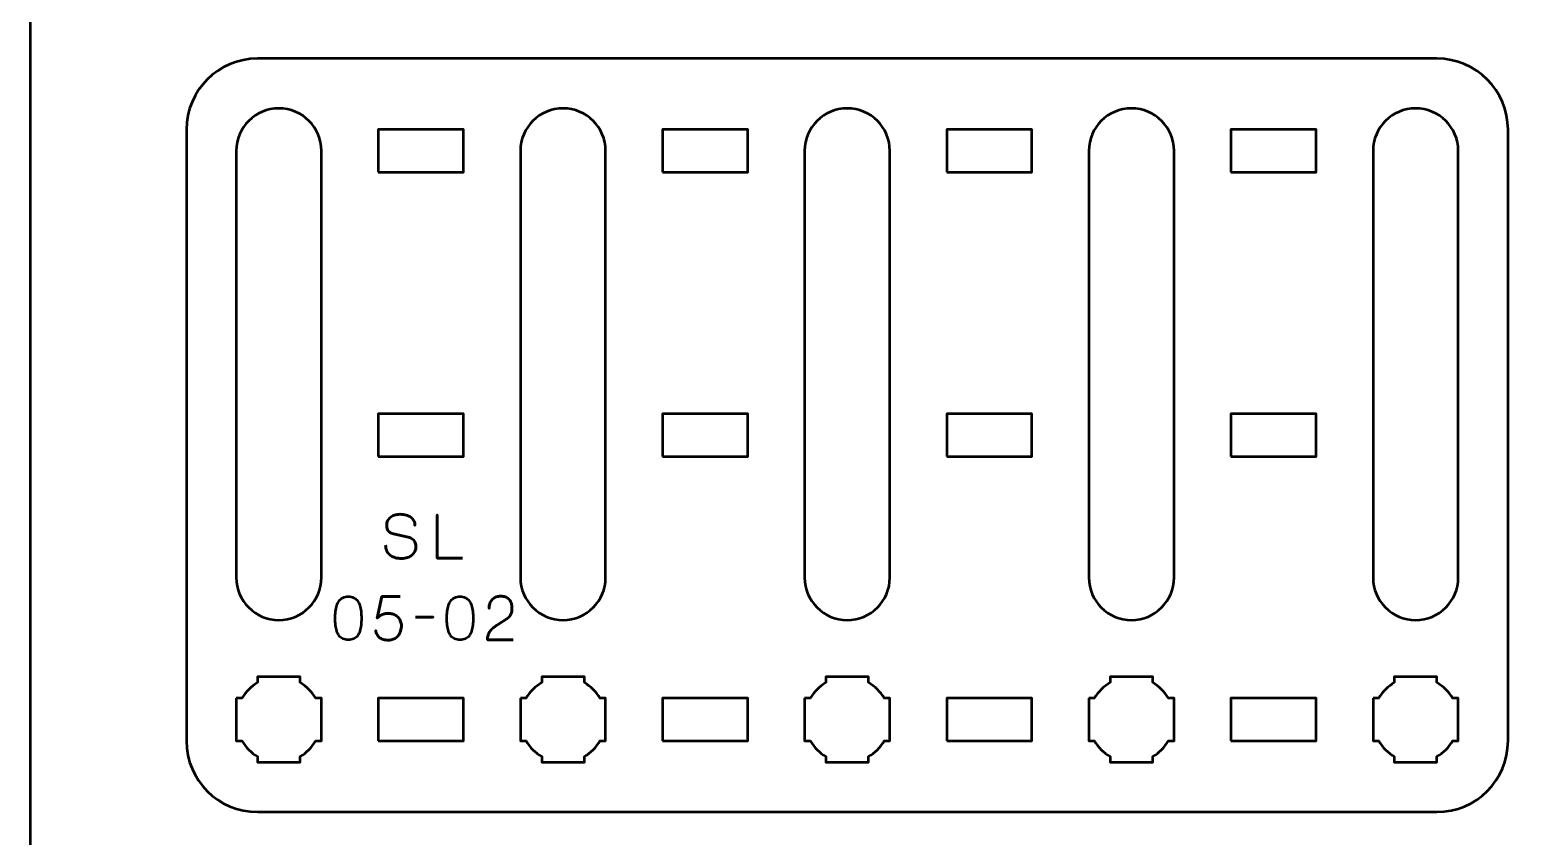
# Model space of a CAD drawing. Header units: centimetres. Extents: x -21 to 0, y -29.7 to 0.
# Drawn here: x -21 to -10.39, y -22.87 to -17.2 of the extents above; entities that cross this region are included whole.
import ezdxf

# ---------------------------------------------------------------- set-up
doc = ezdxf.new("R2010")
doc.units = ezdxf.units.CM
doc.header["$MEASUREMENT"] = 0
doc.layers.add('Layer 1', color=7, linetype='Continuous')

msp = doc.modelspace()

# ---------------------------------------------------------------- linework, layer by layer
at = {"layer": 'Layer 1', "lineweight": 53}
for points in [[(-18.55, -18.2), (-17.95, -18.2), (-17.95, -17.9), (-18.55, -17.9), (-18.55, -18.2)], [(-16.55, -18.2), (-15.95, -18.2), (-15.95, -17.9), (-16.55, -17.9), (-16.55, -18.2)], [(-14.55, -18.2), (-13.95, -18.2), (-13.95, -17.9), (-14.55, -17.9), (-14.55, -18.2)], [(-12.55, -18.2), (-11.95, -18.2), (-11.95, -17.9), (-12.55, -17.9), (-12.55, -18.2)], [(-18.55, -20.2), (-17.95, -20.2), (-17.95, -19.9), (-18.55, -19.9), (-18.55, -20.2)], [(-16.55, -20.2), (-15.95, -20.2), (-15.95, -19.9), (-16.55, -19.9), (-16.55, -20.2)], [(-14.55, -20.2), (-13.95, -20.2), (-13.95, -19.9), (-14.55, -19.9), (-14.55, -20.2)], [(-12.55, -20.2), (-11.95, -20.2), (-11.95, -19.9), (-12.55, -19.9), (-12.55, -20.2)], [(-18.55, -22.2), (-17.95, -22.2), (-17.95, -21.9), (-18.55, -21.9), (-18.55, -22.2)], [(-16.55, -22.2), (-15.95, -22.2), (-15.95, -21.9), (-16.55, -21.9), (-16.55, -22.2)], [(-14.55, -22.2), (-13.95, -22.2), (-13.95, -21.9), (-14.55, -21.9), (-14.55, -22.2)], [(-12.55, -22.2), (-11.95, -22.2), (-11.95, -21.9), (-12.55, -21.9), (-12.55, -22.2)]]:
    msp.add_lwpolyline(points, close=True, dxfattribs=at)
at = {"layer": 'Layer 1', "color": 1, "lineweight": 53}
msp.add_open_spline([(-21.00003, -29.19995), (-21.00003, -29.19995), (-21.00003, -0.49992), (-21.00003, -0.49992), (-21.00003, -0.49992), (-21.00003, -0.22295), (-20.77694, 0.00004), (-20.49994, 0.00004), (-20.49994, 0.00004), (-20.49994, 0.00004), (-0.50008, 0.00004), (-0.50008, 0.00004), (-0.50008, 0.00004), (-0.22294, 0.00004), (0.00002, -0.22295), (0.00002, -0.49992), (0.00002, -0.49992), (0.00002, -0.49992), (0.00002, -29.19995), (0.00002, -29.19995), (0.00002, -29.19995), (0.00002, -29.47695), (-0.22294, -29.70004), (-0.50008, -29.70004), (-0.50008, -29.70004), (-0.50008, -29.70004), (-20.49994, -29.70004), (-20.49994, -29.70004), (-20.49994, -29.70004), (-20.77694, -29.70004), (-21.00003, -29.47695), (-21.00003, -29.19995)], degree=3, knots=[0, 0, 0, 0, 0.125, 0.125, 0.125, 0.125, 0.25, 0.25, 0.25, 0.25, 0.375, 0.375, 0.375, 0.375, 0.5, 0.5, 0.5, 0.5, 0.625, 0.625, 0.625, 0.625, 0.75, 0.75, 0.75, 0.75, 0.875, 0.875, 0.875, 0.875, 1, 1, 1, 1], dxfattribs=at)
at = {"layer": 'Layer 1', "color": 3, "lineweight": 53}
msp.add_open_spline([(-19.9, -22.2), (-19.9, -22.2), (-19.9, -17.9), (-19.9, -17.9), (-19.9, -17.9), (-19.9, -17.62391), (-19.67609, -17.4), (-19.4, -17.4), (-19.4, -17.4), (-19.4, -17.4), (-11.1, -17.4), (-11.1, -17.4), (-11.1, -17.4), (-10.82391, -17.4), (-10.6, -17.62391), (-10.6, -17.9), (-10.6, -17.9), (-10.6, -17.9), (-10.6, -22.2), (-10.6, -22.2), (-10.6, -22.2), (-10.6, -22.47609), (-10.82391, -22.7), (-11.1, -22.7), (-11.1, -22.7), (-11.1, -22.7), (-19.4, -22.7), (-19.4, -22.7), (-19.4, -22.7), (-19.67609, -22.7), (-19.9, -22.47609), (-19.9, -22.2)], degree=3, knots=[0, 0, 0, 0, 0.125, 0.125, 0.125, 0.125, 0.25, 0.25, 0.25, 0.25, 0.375, 0.375, 0.375, 0.375, 0.5, 0.5, 0.5, 0.5, 0.625, 0.625, 0.625, 0.625, 0.75, 0.75, 0.75, 0.75, 0.875, 0.875, 0.875, 0.875, 1, 1, 1, 1], dxfattribs=at)
at = {"layer": 'Layer 1', "lineweight": 53}
for points, knots in [([(-18.95, -18.05), (-18.95, -18.05), (-18.95, -21.05), (-18.95, -21.05), (-18.95, -21.05), (-18.95, -21.21567), (-19.08433, -21.35), (-19.25, -21.35), (-19.25, -21.35), (-19.41567, -21.35), (-19.55, -21.21567), (-19.55, -21.05), (-19.55, -21.05), (-19.55, -21.05), (-19.55, -18.05), (-19.55, -18.05), (-19.55, -18.05), (-19.55, -17.88433), (-19.41567, -17.75), (-19.25, -17.75), (-19.25, -17.75), (-19.08433, -17.75), (-18.95, -17.88433), (-18.95, -18.05)], [0, 0, 0, 0, 0.16666667, 0.16666667, 0.16666667, 0.16666667, 0.33333333, 0.33333333, 0.33333333, 0.33333333, 0.5, 0.5, 0.5, 0.5, 0.66666667, 0.66666667, 0.66666667, 0.66666667, 0.83333333, 0.83333333, 0.83333333, 0.83333333, 1, 1, 1, 1]), ([(-16.95, -18.05), (-16.95, -18.05), (-16.95, -21.05), (-16.95, -21.05), (-16.95, -21.05), (-16.95, -21.21567), (-17.08433, -21.35), (-17.25, -21.35), (-17.25, -21.35), (-17.41567, -21.35), (-17.55, -21.21567), (-17.55, -21.05), (-17.55, -21.05), (-17.55, -21.05), (-17.55, -18.05), (-17.55, -18.05), (-17.55, -18.05), (-17.55, -17.88433), (-17.41567, -17.75), (-17.25, -17.75), (-17.25, -17.75), (-17.08433, -17.75), (-16.95, -17.88433), (-16.95, -18.05)], [0, 0, 0, 0, 0.16666667, 0.16666667, 0.16666667, 0.16666667, 0.33333333, 0.33333333, 0.33333333, 0.33333333, 0.5, 0.5, 0.5, 0.5, 0.66666667, 0.66666667, 0.66666667, 0.66666667, 0.83333333, 0.83333333, 0.83333333, 0.83333333, 1, 1, 1, 1]), ([(-14.95, -18.05), (-14.95, -18.05), (-14.95, -21.05), (-14.95, -21.05), (-14.95, -21.05), (-14.95, -21.21567), (-15.08433, -21.35), (-15.25, -21.35), (-15.25, -21.35), (-15.41567, -21.35), (-15.55, -21.21567), (-15.55, -21.05), (-15.55, -21.05), (-15.55, -21.05), (-15.55, -18.05), (-15.55, -18.05), (-15.55, -18.05), (-15.55, -17.88433), (-15.41567, -17.75), (-15.25, -17.75), (-15.25, -17.75), (-15.08433, -17.75), (-14.95, -17.88433), (-14.95, -18.05)], [0, 0, 0, 0, 0.16666667, 0.16666667, 0.16666667, 0.16666667, 0.33333333, 0.33333333, 0.33333333, 0.33333333, 0.5, 0.5, 0.5, 0.5, 0.66666667, 0.66666667, 0.66666667, 0.66666667, 0.83333333, 0.83333333, 0.83333333, 0.83333333, 1, 1, 1, 1]), ([(-12.95, -18.05), (-12.95, -18.05), (-12.95, -21.05), (-12.95, -21.05), (-12.95, -21.05), (-12.95, -21.21567), (-13.08433, -21.35), (-13.25, -21.35), (-13.25, -21.35), (-13.41567, -21.35), (-13.55, -21.21567), (-13.55, -21.05), (-13.55, -21.05), (-13.55, -21.05), (-13.55, -18.05), (-13.55, -18.05), (-13.55, -18.05), (-13.55, -17.88433), (-13.41567, -17.75), (-13.25, -17.75), (-13.25, -17.75), (-13.08433, -17.75), (-12.95, -17.88433), (-12.95, -18.05)], [0, 0, 0, 0, 0.16666667, 0.16666667, 0.16666667, 0.16666667, 0.33333333, 0.33333333, 0.33333333, 0.33333333, 0.5, 0.5, 0.5, 0.5, 0.66666667, 0.66666667, 0.66666667, 0.66666667, 0.83333333, 0.83333333, 0.83333333, 0.83333333, 1, 1, 1, 1]), ([(-10.95, -18.05), (-10.95, -18.05), (-10.95, -21.05), (-10.95, -21.05), (-10.95, -21.05), (-10.95, -21.21567), (-11.08433, -21.35), (-11.25, -21.35), (-11.25, -21.35), (-11.41567, -21.35), (-11.55, -21.21567), (-11.55, -21.05), (-11.55, -21.05), (-11.55, -21.05), (-11.55, -18.05), (-11.55, -18.05), (-11.55, -18.05), (-11.55, -17.88433), (-11.41567, -17.75), (-11.25, -17.75), (-11.25, -17.75), (-11.08433, -17.75), (-10.95, -17.88433), (-10.95, -18.05)], [0, 0, 0, 0, 0.16666667, 0.16666667, 0.16666667, 0.16666667, 0.33333333, 0.33333333, 0.33333333, 0.33333333, 0.5, 0.5, 0.5, 0.5, 0.66666667, 0.66666667, 0.66666667, 0.66666667, 0.83333333, 0.83333333, 0.83333333, 0.83333333, 1, 1, 1, 1]), ([(-19.55, -21.9), (-19.55, -21.9), (-19.50985, -21.9), (-19.50985, -21.9), (-19.50985, -21.9), (-19.4835, -21.85447), (-19.44553, -21.8165), (-19.4, -21.79015), (-19.4, -21.79015), (-19.4, -21.79015), (-19.4, -21.75), (-19.4, -21.75), (-19.4, -21.75), (-19.4, -21.75), (-19.25, -21.75), (-19.25, -21.75), (-19.25, -21.75), (-19.25, -21.75), (-19.1, -21.75), (-19.1, -21.75), (-19.1, -21.75), (-19.1, -21.75), (-19.1, -21.79015), (-19.1, -21.79015), (-19.1, -21.79015), (-19.05447, -21.8165), (-19.0165, -21.85447), (-18.99015, -21.9), (-18.99015, -21.9), (-18.99015, -21.9), (-18.95, -21.9), (-18.95, -21.9), (-18.95, -21.9), (-18.95, -21.9), (-18.95, -22.05), (-18.95, -22.05), (-18.95, -22.05), (-18.95, -22.05), (-18.95, -22.2), (-18.95, -22.2), (-18.95, -22.2), (-18.95, -22.2), (-18.99015, -22.2), (-18.99015, -22.2), (-18.99015, -22.2), (-19.0165, -22.24553), (-19.05447, -22.2835), (-19.1, -22.30985), (-19.1, -22.30985), (-19.1, -22.30985), (-19.1, -22.35), (-19.1, -22.35), (-19.1, -22.35), (-19.1, -22.35), (-19.25, -22.35), (-19.25, -22.35), (-19.25, -22.35), (-19.25, -22.35), (-19.4, -22.35), (-19.4, -22.35), (-19.4, -22.35), (-19.4, -22.35), (-19.4, -22.30985), (-19.4, -22.30985), (-19.4, -22.30985), (-19.44553, -22.2835), (-19.4835, -22.24553), (-19.50985, -22.2), (-19.50985, -22.2), (-19.50985, -22.2), (-19.55, -22.2), (-19.55, -22.2), (-19.55, -22.2), (-19.55, -22.2), (-19.55, -22.05), (-19.55, -22.05), (-19.55, -22.05), (-19.55, -22.05), (-19.55, -21.9), (-19.55, -21.9)], [0, 0, 0, 0, 0.05, 0.05, 0.05, 0.05, 0.1, 0.1, 0.1, 0.1, 0.15, 0.15, 0.15, 0.15, 0.2, 0.2, 0.2, 0.2, 0.25, 0.25, 0.25, 0.25, 0.3, 0.3, 0.3, 0.3, 0.35, 0.35, 0.35, 0.35, 0.4, 0.4, 0.4, 0.4, 0.45, 0.45, 0.45, 0.45, 0.5, 0.5, 0.5, 0.5, 0.55, 0.55, 0.55, 0.55, 0.6, 0.6, 0.6, 0.6, 0.65, 0.65, 0.65, 0.65, 0.7, 0.7, 0.7, 0.7, 0.75, 0.75, 0.75, 0.75, 0.8, 0.8, 0.8, 0.8, 0.85, 0.85, 0.85, 0.85, 0.9, 0.9, 0.9, 0.9, 0.95, 0.95, 0.95, 0.95, 1, 1, 1, 1]), ([(-17.55, -21.9), (-17.55, -21.9), (-17.50985, -21.9), (-17.50985, -21.9), (-17.50985, -21.9), (-17.4835, -21.85447), (-17.44553, -21.8165), (-17.4, -21.79015), (-17.4, -21.79015), (-17.4, -21.79015), (-17.4, -21.75), (-17.4, -21.75), (-17.4, -21.75), (-17.4, -21.75), (-17.25, -21.75), (-17.25, -21.75), (-17.25, -21.75), (-17.25, -21.75), (-17.1, -21.75), (-17.1, -21.75), (-17.1, -21.75), (-17.1, -21.75), (-17.1, -21.79015), (-17.1, -21.79015), (-17.1, -21.79015), (-17.05447, -21.8165), (-17.0165, -21.85447), (-16.99015, -21.9), (-16.99015, -21.9), (-16.99015, -21.9), (-16.95, -21.9), (-16.95, -21.9), (-16.95, -21.9), (-16.95, -21.9), (-16.95, -22.05), (-16.95, -22.05), (-16.95, -22.05), (-16.95, -22.05), (-16.95, -22.2), (-16.95, -22.2), (-16.95, -22.2), (-16.95, -22.2), (-16.99015, -22.2), (-16.99015, -22.2), (-16.99015, -22.2), (-17.0165, -22.24553), (-17.05447, -22.2835), (-17.1, -22.30985), (-17.1, -22.30985), (-17.1, -22.30985), (-17.1, -22.35), (-17.1, -22.35), (-17.1, -22.35), (-17.1, -22.35), (-17.25, -22.35), (-17.25, -22.35), (-17.25, -22.35), (-17.25, -22.35), (-17.4, -22.35), (-17.4, -22.35), (-17.4, -22.35), (-17.4, -22.35), (-17.4, -22.30985), (-17.4, -22.30985), (-17.4, -22.30985), (-17.44553, -22.2835), (-17.4835, -22.24553), (-17.50985, -22.2), (-17.50985, -22.2), (-17.50985, -22.2), (-17.55, -22.2), (-17.55, -22.2), (-17.55, -22.2), (-17.55, -22.2), (-17.55, -22.05), (-17.55, -22.05), (-17.55, -22.05), (-17.55, -22.05), (-17.55, -21.9), (-17.55, -21.9)], [0, 0, 0, 0, 0.05, 0.05, 0.05, 0.05, 0.1, 0.1, 0.1, 0.1, 0.15, 0.15, 0.15, 0.15, 0.2, 0.2, 0.2, 0.2, 0.25, 0.25, 0.25, 0.25, 0.3, 0.3, 0.3, 0.3, 0.35, 0.35, 0.35, 0.35, 0.4, 0.4, 0.4, 0.4, 0.45, 0.45, 0.45, 0.45, 0.5, 0.5, 0.5, 0.5, 0.55, 0.55, 0.55, 0.55, 0.6, 0.6, 0.6, 0.6, 0.65, 0.65, 0.65, 0.65, 0.7, 0.7, 0.7, 0.7, 0.75, 0.75, 0.75, 0.75, 0.8, 0.8, 0.8, 0.8, 0.85, 0.85, 0.85, 0.85, 0.9, 0.9, 0.9, 0.9, 0.95, 0.95, 0.95, 0.95, 1, 1, 1, 1]), ([(-15.55, -21.9), (-15.55, -21.9), (-15.50985, -21.9), (-15.50985, -21.9), (-15.50985, -21.9), (-15.4835, -21.85447), (-15.44553, -21.8165), (-15.4, -21.79015), (-15.4, -21.79015), (-15.4, -21.79015), (-15.4, -21.75), (-15.4, -21.75), (-15.4, -21.75), (-15.4, -21.75), (-15.25, -21.75), (-15.25, -21.75), (-15.25, -21.75), (-15.25, -21.75), (-15.1, -21.75), (-15.1, -21.75), (-15.1, -21.75), (-15.1, -21.75), (-15.1, -21.79015), (-15.1, -21.79015), (-15.1, -21.79015), (-15.05447, -21.8165), (-15.0165, -21.85447), (-14.99015, -21.9), (-14.99015, -21.9), (-14.99015, -21.9), (-14.95, -21.9), (-14.95, -21.9), (-14.95, -21.9), (-14.95, -21.9), (-14.95, -22.05), (-14.95, -22.05), (-14.95, -22.05), (-14.95, -22.05), (-14.95, -22.2), (-14.95, -22.2), (-14.95, -22.2), (-14.95, -22.2), (-14.99015, -22.2), (-14.99015, -22.2), (-14.99015, -22.2), (-15.0165, -22.24553), (-15.05447, -22.2835), (-15.1, -22.30985), (-15.1, -22.30985), (-15.1, -22.30985), (-15.1, -22.35), (-15.1, -22.35), (-15.1, -22.35), (-15.1, -22.35), (-15.25, -22.35), (-15.25, -22.35), (-15.25, -22.35), (-15.25, -22.35), (-15.4, -22.35), (-15.4, -22.35), (-15.4, -22.35), (-15.4, -22.35), (-15.4, -22.30985), (-15.4, -22.30985), (-15.4, -22.30985), (-15.44553, -22.2835), (-15.4835, -22.24553), (-15.50985, -22.2), (-15.50985, -22.2), (-15.50985, -22.2), (-15.55, -22.2), (-15.55, -22.2), (-15.55, -22.2), (-15.55, -22.2), (-15.55, -22.05), (-15.55, -22.05), (-15.55, -22.05), (-15.55, -22.05), (-15.55, -21.9), (-15.55, -21.9)], [0, 0, 0, 0, 0.05, 0.05, 0.05, 0.05, 0.1, 0.1, 0.1, 0.1, 0.15, 0.15, 0.15, 0.15, 0.2, 0.2, 0.2, 0.2, 0.25, 0.25, 0.25, 0.25, 0.3, 0.3, 0.3, 0.3, 0.35, 0.35, 0.35, 0.35, 0.4, 0.4, 0.4, 0.4, 0.45, 0.45, 0.45, 0.45, 0.5, 0.5, 0.5, 0.5, 0.55, 0.55, 0.55, 0.55, 0.6, 0.6, 0.6, 0.6, 0.65, 0.65, 0.65, 0.65, 0.7, 0.7, 0.7, 0.7, 0.75, 0.75, 0.75, 0.75, 0.8, 0.8, 0.8, 0.8, 0.85, 0.85, 0.85, 0.85, 0.9, 0.9, 0.9, 0.9, 0.95, 0.95, 0.95, 0.95, 1, 1, 1, 1]), ([(-13.55, -21.9), (-13.55, -21.9), (-13.50985, -21.9), (-13.50985, -21.9), (-13.50985, -21.9), (-13.4835, -21.85447), (-13.44553, -21.8165), (-13.4, -21.79015), (-13.4, -21.79015), (-13.4, -21.79015), (-13.4, -21.75), (-13.4, -21.75), (-13.4, -21.75), (-13.4, -21.75), (-13.25, -21.75), (-13.25, -21.75), (-13.25, -21.75), (-13.25, -21.75), (-13.1, -21.75), (-13.1, -21.75), (-13.1, -21.75), (-13.1, -21.75), (-13.1, -21.79015), (-13.1, -21.79015), (-13.1, -21.79015), (-13.05447, -21.8165), (-13.0165, -21.85447), (-12.99015, -21.9), (-12.99015, -21.9), (-12.99015, -21.9), (-12.95, -21.9), (-12.95, -21.9), (-12.95, -21.9), (-12.95, -21.9), (-12.95, -22.05), (-12.95, -22.05), (-12.95, -22.05), (-12.95, -22.05), (-12.95, -22.2), (-12.95, -22.2), (-12.95, -22.2), (-12.95, -22.2), (-12.99015, -22.2), (-12.99015, -22.2), (-12.99015, -22.2), (-13.0165, -22.24553), (-13.05447, -22.2835), (-13.1, -22.30985), (-13.1, -22.30985), (-13.1, -22.30985), (-13.1, -22.35), (-13.1, -22.35), (-13.1, -22.35), (-13.1, -22.35), (-13.25, -22.35), (-13.25, -22.35), (-13.25, -22.35), (-13.25, -22.35), (-13.4, -22.35), (-13.4, -22.35), (-13.4, -22.35), (-13.4, -22.35), (-13.4, -22.30985), (-13.4, -22.30985), (-13.4, -22.30985), (-13.44553, -22.2835), (-13.4835, -22.24553), (-13.50985, -22.2), (-13.50985, -22.2), (-13.50985, -22.2), (-13.55, -22.2), (-13.55, -22.2), (-13.55, -22.2), (-13.55, -22.2), (-13.55, -22.05), (-13.55, -22.05), (-13.55, -22.05), (-13.55, -22.05), (-13.55, -21.9), (-13.55, -21.9)], [0, 0, 0, 0, 0.05, 0.05, 0.05, 0.05, 0.1, 0.1, 0.1, 0.1, 0.15, 0.15, 0.15, 0.15, 0.2, 0.2, 0.2, 0.2, 0.25, 0.25, 0.25, 0.25, 0.3, 0.3, 0.3, 0.3, 0.35, 0.35, 0.35, 0.35, 0.4, 0.4, 0.4, 0.4, 0.45, 0.45, 0.45, 0.45, 0.5, 0.5, 0.5, 0.5, 0.55, 0.55, 0.55, 0.55, 0.6, 0.6, 0.6, 0.6, 0.65, 0.65, 0.65, 0.65, 0.7, 0.7, 0.7, 0.7, 0.75, 0.75, 0.75, 0.75, 0.8, 0.8, 0.8, 0.8, 0.85, 0.85, 0.85, 0.85, 0.9, 0.9, 0.9, 0.9, 0.95, 0.95, 0.95, 0.95, 1, 1, 1, 1]), ([(-11.55, -21.9), (-11.55, -21.9), (-11.50985, -21.9), (-11.50985, -21.9), (-11.50985, -21.9), (-11.4835, -21.85447), (-11.44553, -21.8165), (-11.4, -21.79015), (-11.4, -21.79015), (-11.4, -21.79015), (-11.4, -21.75), (-11.4, -21.75), (-11.4, -21.75), (-11.4, -21.75), (-11.25, -21.75), (-11.25, -21.75), (-11.25, -21.75), (-11.25, -21.75), (-11.1, -21.75), (-11.1, -21.75), (-11.1, -21.75), (-11.1, -21.75), (-11.1, -21.79015), (-11.1, -21.79015), (-11.1, -21.79015), (-11.05447, -21.8165), (-11.0165, -21.85447), (-10.99015, -21.9), (-10.99015, -21.9), (-10.99015, -21.9), (-10.95, -21.9), (-10.95, -21.9), (-10.95, -21.9), (-10.95, -21.9), (-10.95, -22.05), (-10.95, -22.05), (-10.95, -22.05), (-10.95, -22.05), (-10.95, -22.2), (-10.95, -22.2), (-10.95, -22.2), (-10.95, -22.2), (-10.99015, -22.2), (-10.99015, -22.2), (-10.99015, -22.2), (-11.0165, -22.24553), (-11.05447, -22.2835), (-11.1, -22.30985), (-11.1, -22.30985), (-11.1, -22.30985), (-11.1, -22.35), (-11.1, -22.35), (-11.1, -22.35), (-11.1, -22.35), (-11.25, -22.35), (-11.25, -22.35), (-11.25, -22.35), (-11.25, -22.35), (-11.4, -22.35), (-11.4, -22.35), (-11.4, -22.35), (-11.4, -22.35), (-11.4, -22.30985), (-11.4, -22.30985), (-11.4, -22.30985), (-11.44553, -22.2835), (-11.4835, -22.24553), (-11.50985, -22.2), (-11.50985, -22.2), (-11.50985, -22.2), (-11.55, -22.2), (-11.55, -22.2), (-11.55, -22.2), (-11.55, -22.2), (-11.55, -22.05), (-11.55, -22.05), (-11.55, -22.05), (-11.55, -22.05), (-11.55, -21.9), (-11.55, -21.9)], [0, 0, 0, 0, 0.05, 0.05, 0.05, 0.05, 0.1, 0.1, 0.1, 0.1, 0.15, 0.15, 0.15, 0.15, 0.2, 0.2, 0.2, 0.2, 0.25, 0.25, 0.25, 0.25, 0.3, 0.3, 0.3, 0.3, 0.35, 0.35, 0.35, 0.35, 0.4, 0.4, 0.4, 0.4, 0.45, 0.45, 0.45, 0.45, 0.5, 0.5, 0.5, 0.5, 0.55, 0.55, 0.55, 0.55, 0.6, 0.6, 0.6, 0.6, 0.65, 0.65, 0.65, 0.65, 0.7, 0.7, 0.7, 0.7, 0.75, 0.75, 0.75, 0.75, 0.8, 0.8, 0.8, 0.8, 0.85, 0.85, 0.85, 0.85, 0.9, 0.9, 0.9, 0.9, 0.95, 0.95, 0.95, 0.95, 1, 1, 1, 1])]:
    msp.add_open_spline(points, degree=3, knots=knots, dxfattribs=at)
at = {"layer": 'Layer 1', "color": 5, "lineweight": 53}
for points, knots in [([(-18.49829, -20.82203), (-18.49815, -20.8389), (-18.49519, -20.85336), (-18.48926, -20.86543), (-18.48926, -20.86543), (-18.4834, -20.87742), (-18.47522, -20.88723), (-18.46492, -20.89485), (-18.46492, -20.89485), (-18.45455, -20.9024), (-18.44262, -20.90797), (-18.42915, -20.91157), (-18.42915, -20.91157), (-18.41574, -20.9151), (-18.40135, -20.91686), (-18.38611, -20.91686), (-18.38611, -20.91686), (-18.37073, -20.91679), (-18.3569, -20.91453), (-18.34455, -20.91023), (-18.34455, -20.91023), (-18.33227, -20.90592), (-18.32176, -20.90014), (-18.31294, -20.89287), (-18.31294, -20.89287), (-18.30419, -20.8856), (-18.29742, -20.87749), (-18.29262, -20.86846), (-18.29262, -20.86846), (-18.28782, -20.85943), (-18.28528, -20.85019), (-18.28493, -20.84066), (-18.28493, -20.84066), (-18.28451, -20.82817), (-18.28634, -20.81674), (-18.29036, -20.80644), (-18.29036, -20.80644), (-18.29439, -20.79614), (-18.3006, -20.78753), (-18.30899, -20.78048), (-18.30899, -20.78048), (-18.31732, -20.77342), (-18.32783, -20.76848), (-18.34039, -20.76573), (-18.34039, -20.76573), (-18.34039, -20.76573), (-18.4441, -20.74329), (-18.4441, -20.74329), (-18.4441, -20.74329), (-18.45384, -20.74125), (-18.46224, -20.73779), (-18.46915, -20.73299), (-18.46915, -20.73299), (-18.47607, -20.72813), (-18.48143, -20.72142), (-18.4851, -20.71281), (-18.4851, -20.71281), (-18.48877, -20.70428), (-18.49067, -20.69341), (-18.49067, -20.68022), (-18.49067, -20.68022), (-18.49067, -20.6702), (-18.48862, -20.66075), (-18.48446, -20.65186), (-18.48446, -20.65186), (-18.48037, -20.64297), (-18.4743, -20.63513), (-18.46633, -20.62822), (-18.46633, -20.62822), (-18.45836, -20.62138), (-18.44848, -20.61601), (-18.43677, -20.61213), (-18.43677, -20.61213), (-18.42498, -20.60818), (-18.41151, -20.60621), (-18.39627, -20.60614), (-18.39627, -20.60614), (-18.38096, -20.60614), (-18.36692, -20.6079), (-18.35408, -20.61143), (-18.35408, -20.61143), (-18.34131, -20.61496), (-18.33023, -20.62004), (-18.32092, -20.62681), (-18.32092, -20.62681), (-18.3116, -20.63358), (-18.30441, -20.64191), (-18.29947, -20.65164), (-18.29947, -20.65164), (-18.29453, -20.66145), (-18.2922, -20.67267), (-18.29255, -20.6853), (-18.29255, -20.6853), (-18.2922, -20.67267), (-18.29453, -20.66145), (-18.29947, -20.65164), (-18.29947, -20.65164), (-18.30441, -20.64191), (-18.3116, -20.63358), (-18.32092, -20.62681), (-18.32092, -20.62681), (-18.33023, -20.62004), (-18.34131, -20.61496), (-18.35408, -20.61143), (-18.35408, -20.61143), (-18.36692, -20.6079), (-18.38096, -20.60614), (-18.39627, -20.60614), (-18.39627, -20.60614), (-18.41151, -20.60621), (-18.42498, -20.60818), (-18.43677, -20.61213), (-18.43677, -20.61213), (-18.44848, -20.61601), (-18.45836, -20.62138), (-18.46633, -20.62822), (-18.46633, -20.62822), (-18.4743, -20.63513), (-18.48037, -20.64297), (-18.48446, -20.65186), (-18.48446, -20.65186), (-18.48862, -20.66075), (-18.49067, -20.6702), (-18.49067, -20.68022), (-18.49067, -20.68022), (-18.49067, -20.69341), (-18.48884, -20.70428), (-18.48531, -20.71274), (-18.48531, -20.71274), (-18.48171, -20.72128), (-18.47642, -20.72791), (-18.4695, -20.73278), (-18.4695, -20.73278), (-18.46259, -20.73758), (-18.45412, -20.74111), (-18.4441, -20.74329), (-18.4441, -20.74329), (-18.4441, -20.74329), (-18.34039, -20.76573), (-18.34039, -20.76573), (-18.34039, -20.76573), (-18.32755, -20.76848), (-18.31696, -20.77342), (-18.30864, -20.78048), (-18.30864, -20.78048), (-18.30024, -20.78753), (-18.2941, -20.79614), (-18.29015, -20.80644), (-18.29015, -20.80644), (-18.28627, -20.81674), (-18.28451, -20.82817), (-18.28493, -20.84066), (-18.28493, -20.84066), (-18.28528, -20.85019), (-18.28782, -20.85943), (-18.29262, -20.86846), (-18.29262, -20.86846), (-18.29742, -20.87749), (-18.30419, -20.8856), (-18.31294, -20.89287), (-18.31294, -20.89287), (-18.32176, -20.90014), (-18.33227, -20.90592), (-18.34455, -20.91023), (-18.34455, -20.91023), (-18.3569, -20.91453), (-18.37073, -20.91679), (-18.38611, -20.91686), (-18.38611, -20.91686), (-18.40135, -20.91686), (-18.41574, -20.9151), (-18.42915, -20.91157), (-18.42915, -20.91157), (-18.44262, -20.90797), (-18.45455, -20.9024), (-18.46492, -20.89485), (-18.46492, -20.89485), (-18.47522, -20.88723), (-18.4834, -20.87742), (-18.48926, -20.86543), (-18.48926, -20.86543), (-18.49519, -20.85336), (-18.49815, -20.8389), (-18.49829, -20.82203)], [0, 0, 0, 0, 0.02173913, 0.02173913, 0.02173913, 0.02173913, 0.04347826, 0.04347826, 0.04347826, 0.04347826, 0.06521739, 0.06521739, 0.06521739, 0.06521739, 0.08695652, 0.08695652, 0.08695652, 0.08695652, 0.10869565, 0.10869565, 0.10869565, 0.10869565, 0.13043478, 0.13043478, 0.13043478, 0.13043478, 0.15217391, 0.15217391, 0.15217391, 0.15217391, 0.17391304, 0.17391304, 0.17391304, 0.17391304, 0.19565217, 0.19565217, 0.19565217, 0.19565217, 0.2173913, 0.2173913, 0.2173913, 0.2173913, 0.23913043, 0.23913043, 0.23913043, 0.23913043, 0.26086957, 0.26086957, 0.26086957, 0.26086957, 0.2826087, 0.2826087, 0.2826087, 0.2826087, 0.30434783, 0.30434783, 0.30434783, 0.30434783, 0.32608696, 0.32608696, 0.32608696, 0.32608696, 0.34782609, 0.34782609, 0.34782609, 0.34782609, 0.36956522, 0.36956522, 0.36956522, 0.36956522, 0.39130435, 0.39130435, 0.39130435, 0.39130435, 0.41304348, 0.41304348, 0.41304348, 0.41304348, 0.43478261, 0.43478261, 0.43478261, 0.43478261, 0.45652174, 0.45652174, 0.45652174, 0.45652174, 0.47826087, 0.47826087, 0.47826087, 0.47826087, 0.5, 0.5, 0.5, 0.5, 0.52173913, 0.52173913, 0.52173913, 0.52173913, 0.54347826, 0.54347826, 0.54347826, 0.54347826, 0.56521739, 0.56521739, 0.56521739, 0.56521739, 0.58695652, 0.58695652, 0.58695652, 0.58695652, 0.60869565, 0.60869565, 0.60869565, 0.60869565, 0.63043478, 0.63043478, 0.63043478, 0.63043478, 0.65217391, 0.65217391, 0.65217391, 0.65217391, 0.67391304, 0.67391304, 0.67391304, 0.67391304, 0.69565217, 0.69565217, 0.69565217, 0.69565217, 0.7173913, 0.7173913, 0.7173913, 0.7173913, 0.73913043, 0.73913043, 0.73913043, 0.73913043, 0.76086957, 0.76086957, 0.76086957, 0.76086957, 0.7826087, 0.7826087, 0.7826087, 0.7826087, 0.80434783, 0.80434783, 0.80434783, 0.80434783, 0.82608696, 0.82608696, 0.82608696, 0.82608696, 0.84782609, 0.84782609, 0.84782609, 0.84782609, 0.86956522, 0.86956522, 0.86956522, 0.86956522, 0.89130435, 0.89130435, 0.89130435, 0.89130435, 0.91304348, 0.91304348, 0.91304348, 0.91304348, 0.93478261, 0.93478261, 0.93478261, 0.93478261, 0.95652174, 0.95652174, 0.95652174, 0.95652174, 0.97826087, 0.97826087, 0.97826087, 0.97826087, 1, 1, 1, 1]), ([(-17.95812, -20.91432), (-17.95812, -20.91432), (-18.13634, -20.91432), (-18.13634, -20.91432), (-18.13634, -20.91432), (-18.13634, -20.91432), (-18.13634, -20.6091), (-18.13634, -20.6091), (-18.13634, -20.6091), (-18.13634, -20.6091), (-18.13634, -20.91432), (-18.13634, -20.91432), (-18.13634, -20.91432), (-18.13634, -20.91432), (-17.95812, -20.91432), (-17.95812, -20.91432)], [0, 0, 0, 0, 0.25, 0.25, 0.25, 0.25, 0.5, 0.5, 0.5, 0.5, 0.75, 0.75, 0.75, 0.75, 1, 1, 1, 1]), ([(-18.76117, -21.48963), (-18.74636, -21.48956), (-18.73359, -21.48695), (-18.72293, -21.48187), (-18.72293, -21.48187), (-18.71235, -21.47679), (-18.70353, -21.46952), (-18.69648, -21.46028), (-18.69648, -21.46028), (-18.68949, -21.45097), (-18.68399, -21.43996), (-18.6799, -21.42726), (-18.6799, -21.42726), (-18.67587, -21.41456), (-18.67298, -21.40066), (-18.67136, -21.38542), (-18.67136, -21.38542), (-18.66966, -21.37018), (-18.66882, -21.35416), (-18.66889, -21.33723), (-18.66889, -21.33723), (-18.66882, -21.32037), (-18.66966, -21.30435), (-18.67136, -21.28918), (-18.67136, -21.28918), (-18.67298, -21.27401), (-18.67587, -21.26004), (-18.6799, -21.24734), (-18.6799, -21.24734), (-18.68399, -21.23471), (-18.68949, -21.22371), (-18.69648, -21.21432), (-18.69648, -21.21432), (-18.70353, -21.20501), (-18.71235, -21.19774), (-18.72293, -21.19266), (-18.72293, -21.19266), (-18.73359, -21.18751), (-18.74636, -21.1849), (-18.76117, -21.18483), (-18.76117, -21.18483), (-18.77599, -21.1849), (-18.78876, -21.18751), (-18.79942, -21.19266), (-18.79942, -21.19266), (-18.81, -21.19774), (-18.81882, -21.20501), (-18.82587, -21.21432), (-18.82587, -21.21432), (-18.83286, -21.22371), (-18.83836, -21.23471), (-18.84245, -21.24734), (-18.84245, -21.24734), (-18.84648, -21.26004), (-18.84937, -21.27401), (-18.85099, -21.28918), (-18.85099, -21.28918), (-18.85268, -21.30435), (-18.85353, -21.32037), (-18.85346, -21.33723), (-18.85346, -21.33723), (-18.85353, -21.35416), (-18.85268, -21.37018), (-18.85099, -21.38542), (-18.85099, -21.38542), (-18.84937, -21.40066), (-18.84648, -21.41456), (-18.84245, -21.42726), (-18.84245, -21.42726), (-18.83836, -21.43996), (-18.83286, -21.45097), (-18.82587, -21.46028), (-18.82587, -21.46028), (-18.81882, -21.46952), (-18.81, -21.47679), (-18.79942, -21.48187), (-18.79942, -21.48187), (-18.78876, -21.48695), (-18.77599, -21.48956), (-18.76117, -21.48963)], [0, 0, 0, 0, 0.05, 0.05, 0.05, 0.05, 0.1, 0.1, 0.1, 0.1, 0.15, 0.15, 0.15, 0.15, 0.2, 0.2, 0.2, 0.2, 0.25, 0.25, 0.25, 0.25, 0.3, 0.3, 0.3, 0.3, 0.35, 0.35, 0.35, 0.35, 0.4, 0.4, 0.4, 0.4, 0.45, 0.45, 0.45, 0.45, 0.5, 0.5, 0.5, 0.5, 0.55, 0.55, 0.55, 0.55, 0.6, 0.6, 0.6, 0.6, 0.65, 0.65, 0.65, 0.65, 0.7, 0.7, 0.7, 0.7, 0.75, 0.75, 0.75, 0.75, 0.8, 0.8, 0.8, 0.8, 0.85, 0.85, 0.85, 0.85, 0.9, 0.9, 0.9, 0.9, 0.95, 0.95, 0.95, 0.95, 1, 1, 1, 1]), ([(-18.76117, -21.48963), (-18.74636, -21.48956), (-18.73359, -21.48695), (-18.72293, -21.48187), (-18.72293, -21.48187), (-18.71235, -21.47679), (-18.70353, -21.46952), (-18.69648, -21.46028), (-18.69648, -21.46028), (-18.68949, -21.45097), (-18.68399, -21.43996), (-18.6799, -21.42726), (-18.6799, -21.42726), (-18.67587, -21.41456), (-18.67298, -21.40066), (-18.67136, -21.38542), (-18.67136, -21.38542), (-18.66966, -21.37018), (-18.66882, -21.35416), (-18.66889, -21.33723), (-18.66889, -21.33723), (-18.66882, -21.32037), (-18.66966, -21.30435), (-18.67136, -21.28918), (-18.67136, -21.28918), (-18.67298, -21.27401), (-18.67587, -21.26004), (-18.6799, -21.24734), (-18.6799, -21.24734), (-18.68399, -21.23471), (-18.68949, -21.22371), (-18.69648, -21.21432), (-18.69648, -21.21432), (-18.70353, -21.20501), (-18.71235, -21.19774), (-18.72293, -21.19266), (-18.72293, -21.19266), (-18.73359, -21.18751), (-18.74636, -21.1849), (-18.76117, -21.18483), (-18.76117, -21.18483), (-18.77599, -21.1849), (-18.78876, -21.18751), (-18.79942, -21.19266), (-18.79942, -21.19266), (-18.81, -21.19774), (-18.81882, -21.20501), (-18.82587, -21.21432), (-18.82587, -21.21432), (-18.83286, -21.22371), (-18.83836, -21.23471), (-18.84245, -21.24734), (-18.84245, -21.24734), (-18.84648, -21.26004), (-18.84937, -21.27401), (-18.85099, -21.28918), (-18.85099, -21.28918), (-18.85268, -21.30435), (-18.85353, -21.32037), (-18.85346, -21.33723), (-18.85346, -21.33723), (-18.85353, -21.35416), (-18.85268, -21.37018), (-18.85099, -21.38542), (-18.85099, -21.38542), (-18.84937, -21.40066), (-18.84648, -21.41456), (-18.84245, -21.42726), (-18.84245, -21.42726), (-18.83836, -21.43996), (-18.83286, -21.45097), (-18.82587, -21.46028), (-18.82587, -21.46028), (-18.81882, -21.46952), (-18.81, -21.47679), (-18.79942, -21.48187), (-18.79942, -21.48187), (-18.78876, -21.48695), (-18.77599, -21.48956), (-18.76117, -21.48963)], [0, 0, 0, 0, 0.05, 0.05, 0.05, 0.05, 0.1, 0.1, 0.1, 0.1, 0.15, 0.15, 0.15, 0.15, 0.2, 0.2, 0.2, 0.2, 0.25, 0.25, 0.25, 0.25, 0.3, 0.3, 0.3, 0.3, 0.35, 0.35, 0.35, 0.35, 0.4, 0.4, 0.4, 0.4, 0.45, 0.45, 0.45, 0.45, 0.5, 0.5, 0.5, 0.5, 0.55, 0.55, 0.55, 0.55, 0.6, 0.6, 0.6, 0.6, 0.65, 0.65, 0.65, 0.65, 0.7, 0.7, 0.7, 0.7, 0.75, 0.75, 0.75, 0.75, 0.8, 0.8, 0.8, 0.8, 0.85, 0.85, 0.85, 0.85, 0.9, 0.9, 0.9, 0.9, 0.95, 0.95, 0.95, 0.95, 1, 1, 1, 1]), ([(-18.39711, -21.18441), (-18.39711, -21.18441), (-18.52411, -21.18441), (-18.52411, -21.18441), (-18.52411, -21.18441), (-18.52411, -21.18441), (-18.55798, -21.33596), (-18.55798, -21.33596), (-18.55798, -21.33596), (-18.55205, -21.33088), (-18.54641, -21.3263), (-18.54097, -21.32227), (-18.54097, -21.32227), (-18.53561, -21.31825), (-18.52997, -21.31487), (-18.52397, -21.31204), (-18.52397, -21.31204), (-18.51804, -21.30922), (-18.51127, -21.3071), (-18.50365, -21.30562), (-18.50365, -21.30562), (-18.4961, -21.30414), (-18.48707, -21.30336), (-18.4767, -21.30336), (-18.4767, -21.30336), (-18.46823, -21.30336), (-18.45976, -21.30449), (-18.4513, -21.30682), (-18.4513, -21.30682), (-18.44283, -21.30908), (-18.43479, -21.31254), (-18.42717, -21.31712), (-18.42717, -21.31712), (-18.41948, -21.32178), (-18.4127, -21.32757), (-18.40678, -21.33455), (-18.40678, -21.33455), (-18.40078, -21.34154), (-18.39605, -21.34972), (-18.39267, -21.3591), (-18.39267, -21.3591), (-18.38921, -21.36849), (-18.38745, -21.37914), (-18.38738, -21.39099), (-18.38738, -21.39099), (-18.3873, -21.39537), (-18.3878, -21.40087), (-18.38879, -21.40736), (-18.38879, -21.40736), (-18.3897, -21.41385), (-18.3914, -21.42091), (-18.3938, -21.42839), (-18.3938, -21.42839), (-18.39619, -21.43587), (-18.39958, -21.44328), (-18.40388, -21.45061), (-18.40388, -21.45061), (-18.40819, -21.45795), (-18.41369, -21.46465), (-18.42032, -21.47072), (-18.42032, -21.47072), (-18.42696, -21.47679), (-18.435, -21.48166), (-18.44438, -21.48533), (-18.44438, -21.48533), (-18.45384, -21.48892), (-18.46492, -21.49083), (-18.47754, -21.4909), (-18.47754, -21.4909), (-18.49264, -21.49083), (-18.50534, -21.48921), (-18.51564, -21.48617), (-18.51564, -21.48617), (-18.52595, -21.48307), (-18.53434, -21.47905), (-18.54083, -21.47397), (-18.54083, -21.47397), (-18.54739, -21.46889), (-18.55247, -21.46331), (-18.55614, -21.45725), (-18.55614, -21.45725), (-18.55981, -21.45118), (-18.56256, -21.44511), (-18.5644, -21.43904), (-18.5644, -21.43904), (-18.56623, -21.43297), (-18.56764, -21.4274), (-18.56856, -21.42232), (-18.56856, -21.42232), (-18.56764, -21.4274), (-18.56623, -21.43297), (-18.5644, -21.43904), (-18.5644, -21.43904), (-18.56256, -21.44511), (-18.55981, -21.45118), (-18.55614, -21.45725), (-18.55614, -21.45725), (-18.55247, -21.46331), (-18.54739, -21.46889), (-18.54083, -21.47397), (-18.54083, -21.47397), (-18.53434, -21.47905), (-18.52595, -21.48307), (-18.51564, -21.48617), (-18.51564, -21.48617), (-18.50534, -21.48921), (-18.49264, -21.49083), (-18.47754, -21.4909), (-18.47754, -21.4909), (-18.46492, -21.49083), (-18.45384, -21.48892), (-18.44438, -21.48533), (-18.44438, -21.48533), (-18.435, -21.48166), (-18.42696, -21.47679), (-18.42032, -21.47072), (-18.42032, -21.47072), (-18.41369, -21.46465), (-18.40819, -21.45795), (-18.40388, -21.45061), (-18.40388, -21.45061), (-18.39958, -21.44328), (-18.39619, -21.43587), (-18.3938, -21.42839), (-18.3938, -21.42839), (-18.3914, -21.42091), (-18.3897, -21.41385), (-18.38879, -21.40736), (-18.38879, -21.40736), (-18.3878, -21.40087), (-18.3873, -21.39537), (-18.38738, -21.39099), (-18.38738, -21.39099), (-18.38745, -21.37914), (-18.38921, -21.36849), (-18.39267, -21.3591), (-18.39267, -21.3591), (-18.39605, -21.34972), (-18.40078, -21.34154), (-18.40678, -21.33455), (-18.40678, -21.33455), (-18.4127, -21.32757), (-18.41948, -21.32178), (-18.42717, -21.31712), (-18.42717, -21.31712), (-18.43479, -21.31254), (-18.44283, -21.30908), (-18.4513, -21.30682), (-18.4513, -21.30682), (-18.45976, -21.30449), (-18.46823, -21.30336), (-18.4767, -21.30336), (-18.4767, -21.30336), (-18.48707, -21.30336), (-18.4961, -21.30414), (-18.50365, -21.30562), (-18.50365, -21.30562), (-18.51127, -21.3071), (-18.51804, -21.30922), (-18.52397, -21.31204), (-18.52397, -21.31204), (-18.52997, -21.31487), (-18.53561, -21.31825), (-18.54097, -21.32227), (-18.54097, -21.32227), (-18.54641, -21.3263), (-18.55205, -21.33088), (-18.55798, -21.33596), (-18.55798, -21.33596), (-18.55798, -21.33596), (-18.52411, -21.18441), (-18.52411, -21.18441), (-18.52411, -21.18441), (-18.52411, -21.18441), (-18.39711, -21.18441), (-18.39711, -21.18441)], [0, 0, 0, 0, 0.02272727, 0.02272727, 0.02272727, 0.02272727, 0.04545455, 0.04545455, 0.04545455, 0.04545455, 0.06818182, 0.06818182, 0.06818182, 0.06818182, 0.09090909, 0.09090909, 0.09090909, 0.09090909, 0.11363636, 0.11363636, 0.11363636, 0.11363636, 0.13636364, 0.13636364, 0.13636364, 0.13636364, 0.15909091, 0.15909091, 0.15909091, 0.15909091, 0.18181818, 0.18181818, 0.18181818, 0.18181818, 0.20454545, 0.20454545, 0.20454545, 0.20454545, 0.22727273, 0.22727273, 0.22727273, 0.22727273, 0.25, 0.25, 0.25, 0.25, 0.27272727, 0.27272727, 0.27272727, 0.27272727, 0.29545455, 0.29545455, 0.29545455, 0.29545455, 0.31818182, 0.31818182, 0.31818182, 0.31818182, 0.34090909, 0.34090909, 0.34090909, 0.34090909, 0.36363636, 0.36363636, 0.36363636, 0.36363636, 0.38636364, 0.38636364, 0.38636364, 0.38636364, 0.40909091, 0.40909091, 0.40909091, 0.40909091, 0.43181818, 0.43181818, 0.43181818, 0.43181818, 0.45454545, 0.45454545, 0.45454545, 0.45454545, 0.47727273, 0.47727273, 0.47727273, 0.47727273, 0.5, 0.5, 0.5, 0.5, 0.52272727, 0.52272727, 0.52272727, 0.52272727, 0.54545455, 0.54545455, 0.54545455, 0.54545455, 0.56818182, 0.56818182, 0.56818182, 0.56818182, 0.59090909, 0.59090909, 0.59090909, 0.59090909, 0.61363636, 0.61363636, 0.61363636, 0.61363636, 0.63636364, 0.63636364, 0.63636364, 0.63636364, 0.65909091, 0.65909091, 0.65909091, 0.65909091, 0.68181818, 0.68181818, 0.68181818, 0.68181818, 0.70454545, 0.70454545, 0.70454545, 0.70454545, 0.72727273, 0.72727273, 0.72727273, 0.72727273, 0.75, 0.75, 0.75, 0.75, 0.77272727, 0.77272727, 0.77272727, 0.77272727, 0.79545455, 0.79545455, 0.79545455, 0.79545455, 0.81818182, 0.81818182, 0.81818182, 0.81818182, 0.84090909, 0.84090909, 0.84090909, 0.84090909, 0.86363636, 0.86363636, 0.86363636, 0.86363636, 0.88636364, 0.88636364, 0.88636364, 0.88636364, 0.90909091, 0.90909091, 0.90909091, 0.90909091, 0.93181818, 0.93181818, 0.93181818, 0.93181818, 0.95454545, 0.95454545, 0.95454545, 0.95454545, 0.97727273, 0.97727273, 0.97727273, 0.97727273, 1, 1, 1, 1]), ([(-17.97505, -21.48963), (-17.96024, -21.48956), (-17.94747, -21.48695), (-17.93681, -21.48187), (-17.93681, -21.48187), (-17.92623, -21.47679), (-17.91741, -21.46952), (-17.91036, -21.46028), (-17.91036, -21.46028), (-17.90337, -21.45097), (-17.89787, -21.43996), (-17.89378, -21.42726), (-17.89378, -21.42726), (-17.88975, -21.41456), (-17.88686, -21.40066), (-17.88524, -21.38542), (-17.88524, -21.38542), (-17.88354, -21.37018), (-17.8827, -21.35416), (-17.88277, -21.33723), (-17.88277, -21.33723), (-17.8827, -21.32037), (-17.88354, -21.30435), (-17.88524, -21.28918), (-17.88524, -21.28918), (-17.88686, -21.27401), (-17.88975, -21.26004), (-17.89378, -21.24734), (-17.89378, -21.24734), (-17.89787, -21.23471), (-17.90337, -21.22371), (-17.91036, -21.21432), (-17.91036, -21.21432), (-17.91741, -21.20501), (-17.92623, -21.19774), (-17.93681, -21.19266), (-17.93681, -21.19266), (-17.94747, -21.18751), (-17.96024, -21.1849), (-17.97505, -21.18483), (-17.97505, -21.18483), (-17.98987, -21.1849), (-18.00264, -21.18751), (-18.0133, -21.19266), (-18.0133, -21.19266), (-18.02388, -21.19774), (-18.0327, -21.20501), (-18.03975, -21.21432), (-18.03975, -21.21432), (-18.04674, -21.22371), (-18.05224, -21.23471), (-18.05633, -21.24734), (-18.05633, -21.24734), (-18.06036, -21.26004), (-18.06325, -21.27401), (-18.06487, -21.28918), (-18.06487, -21.28918), (-18.06656, -21.30435), (-18.06741, -21.32037), (-18.06734, -21.33723), (-18.06734, -21.33723), (-18.06741, -21.35416), (-18.06656, -21.37018), (-18.06487, -21.38542), (-18.06487, -21.38542), (-18.06325, -21.40066), (-18.06036, -21.41456), (-18.05633, -21.42726), (-18.05633, -21.42726), (-18.05224, -21.43996), (-18.04674, -21.45097), (-18.03975, -21.46028), (-18.03975, -21.46028), (-18.0327, -21.46952), (-18.02388, -21.47679), (-18.0133, -21.48187), (-18.0133, -21.48187), (-18.00264, -21.48695), (-17.98987, -21.48956), (-17.97505, -21.48963)], [0, 0, 0, 0, 0.05, 0.05, 0.05, 0.05, 0.1, 0.1, 0.1, 0.1, 0.15, 0.15, 0.15, 0.15, 0.2, 0.2, 0.2, 0.2, 0.25, 0.25, 0.25, 0.25, 0.3, 0.3, 0.3, 0.3, 0.35, 0.35, 0.35, 0.35, 0.4, 0.4, 0.4, 0.4, 0.45, 0.45, 0.45, 0.45, 0.5, 0.5, 0.5, 0.5, 0.55, 0.55, 0.55, 0.55, 0.6, 0.6, 0.6, 0.6, 0.65, 0.65, 0.65, 0.65, 0.7, 0.7, 0.7, 0.7, 0.75, 0.75, 0.75, 0.75, 0.8, 0.8, 0.8, 0.8, 0.85, 0.85, 0.85, 0.85, 0.9, 0.9, 0.9, 0.9, 0.95, 0.95, 0.95, 0.95, 1, 1, 1, 1]), ([(-17.97505, -21.48963), (-17.96024, -21.48956), (-17.94747, -21.48695), (-17.93681, -21.48187), (-17.93681, -21.48187), (-17.92623, -21.47679), (-17.91741, -21.46952), (-17.91036, -21.46028), (-17.91036, -21.46028), (-17.90337, -21.45097), (-17.89787, -21.43996), (-17.89378, -21.42726), (-17.89378, -21.42726), (-17.88975, -21.41456), (-17.88686, -21.40066), (-17.88524, -21.38542), (-17.88524, -21.38542), (-17.88354, -21.37018), (-17.8827, -21.35416), (-17.88277, -21.33723), (-17.88277, -21.33723), (-17.8827, -21.32037), (-17.88354, -21.30435), (-17.88524, -21.28918), (-17.88524, -21.28918), (-17.88686, -21.27401), (-17.88975, -21.26004), (-17.89378, -21.24734), (-17.89378, -21.24734), (-17.89787, -21.23471), (-17.90337, -21.22371), (-17.91036, -21.21432), (-17.91036, -21.21432), (-17.91741, -21.20501), (-17.92623, -21.19774), (-17.93681, -21.19266), (-17.93681, -21.19266), (-17.94747, -21.18751), (-17.96024, -21.1849), (-17.97505, -21.18483), (-17.97505, -21.18483), (-17.98987, -21.1849), (-18.00264, -21.18751), (-18.0133, -21.19266), (-18.0133, -21.19266), (-18.02388, -21.19774), (-18.0327, -21.20501), (-18.03975, -21.21432), (-18.03975, -21.21432), (-18.04674, -21.22371), (-18.05224, -21.23471), (-18.05633, -21.24734), (-18.05633, -21.24734), (-18.06036, -21.26004), (-18.06325, -21.27401), (-18.06487, -21.28918), (-18.06487, -21.28918), (-18.06656, -21.30435), (-18.06741, -21.32037), (-18.06734, -21.33723), (-18.06734, -21.33723), (-18.06741, -21.35416), (-18.06656, -21.37018), (-18.06487, -21.38542), (-18.06487, -21.38542), (-18.06325, -21.40066), (-18.06036, -21.41456), (-18.05633, -21.42726), (-18.05633, -21.42726), (-18.05224, -21.43996), (-18.04674, -21.45097), (-18.03975, -21.46028), (-18.03975, -21.46028), (-18.0327, -21.46952), (-18.02388, -21.47679), (-18.0133, -21.48187), (-18.0133, -21.48187), (-18.00264, -21.48695), (-17.98987, -21.48956), (-17.97505, -21.48963)], [0, 0, 0, 0, 0.05, 0.05, 0.05, 0.05, 0.1, 0.1, 0.1, 0.1, 0.15, 0.15, 0.15, 0.15, 0.2, 0.2, 0.2, 0.2, 0.25, 0.25, 0.25, 0.25, 0.3, 0.3, 0.3, 0.3, 0.35, 0.35, 0.35, 0.35, 0.4, 0.4, 0.4, 0.4, 0.45, 0.45, 0.45, 0.45, 0.5, 0.5, 0.5, 0.5, 0.55, 0.55, 0.55, 0.55, 0.6, 0.6, 0.6, 0.6, 0.65, 0.65, 0.65, 0.65, 0.7, 0.7, 0.7, 0.7, 0.75, 0.75, 0.75, 0.75, 0.8, 0.8, 0.8, 0.8, 0.85, 0.85, 0.85, 0.85, 0.9, 0.9, 0.9, 0.9, 0.95, 0.95, 0.95, 0.95, 1, 1, 1, 1]), ([(-17.60083, -21.48963), (-17.60083, -21.48963), (-17.78244, -21.48963), (-17.78244, -21.48963), (-17.78244, -21.48963), (-17.78209, -21.47735), (-17.78054, -21.46649), (-17.77792, -21.45717), (-17.77792, -21.45717), (-17.77524, -21.44786), (-17.77165, -21.43968), (-17.7672, -21.43262), (-17.7672, -21.43262), (-17.76268, -21.42557), (-17.75753, -21.41929), (-17.75168, -21.41378), (-17.75168, -21.41378), (-17.74582, -21.40821), (-17.73954, -21.40313), (-17.73277, -21.39833), (-17.73277, -21.39833), (-17.726, -21.3936), (-17.71901, -21.38888), (-17.71174, -21.38422), (-17.71174, -21.38422), (-17.71174, -21.38422), (-17.63935, -21.33596), (-17.63935, -21.33596), (-17.63935, -21.33596), (-17.63195, -21.33074), (-17.62616, -21.32503), (-17.62207, -21.31889), (-17.62207, -21.31889), (-17.61791, -21.31275), (-17.61501, -21.30626), (-17.61325, -21.29941), (-17.61325, -21.29941), (-17.61156, -21.29264), (-17.6105, -21.28566), (-17.61015, -21.2786), (-17.61015, -21.2786), (-17.60979, -21.27147), (-17.60965, -21.26435), (-17.60972, -21.25722), (-17.60972, -21.25722), (-17.60972, -21.25137), (-17.6105, -21.24509), (-17.61205, -21.23831), (-17.61205, -21.23831), (-17.61367, -21.23161), (-17.61621, -21.22491), (-17.61981, -21.21828), (-17.61981, -21.21828), (-17.62341, -21.21164), (-17.62821, -21.20558), (-17.6342, -21.20007), (-17.6342, -21.20007), (-17.6402, -21.19464), (-17.64761, -21.19027), (-17.65643, -21.18695), (-17.65643, -21.18695), (-17.66525, -21.18363), (-17.67562, -21.18194), (-17.68761, -21.18187), (-17.68761, -21.18187), (-17.69968, -21.18194), (-17.71033, -21.18363), (-17.71951, -21.18688), (-17.71951, -21.18688), (-17.72868, -21.19012), (-17.73651, -21.19464), (-17.743, -21.20035), (-17.743, -21.20035), (-17.74949, -21.20607), (-17.75471, -21.2127), (-17.7588, -21.22011), (-17.7588, -21.22011), (-17.7629, -21.22752), (-17.76586, -21.23542), (-17.76776, -21.24375), (-17.76776, -21.24375), (-17.76967, -21.25207), (-17.77059, -21.26054), (-17.77059, -21.26908), (-17.77059, -21.26908), (-17.77059, -21.26054), (-17.76967, -21.25207), (-17.76776, -21.24375), (-17.76776, -21.24375), (-17.76586, -21.23542), (-17.7629, -21.22752), (-17.7588, -21.22011), (-17.7588, -21.22011), (-17.75471, -21.2127), (-17.74949, -21.20607), (-17.743, -21.20035), (-17.743, -21.20035), (-17.73651, -21.19464), (-17.72868, -21.19012), (-17.71951, -21.18688), (-17.71951, -21.18688), (-17.71033, -21.18363), (-17.69968, -21.18194), (-17.68761, -21.18187), (-17.68761, -21.18187), (-17.67562, -21.18194), (-17.66525, -21.18363), (-17.65643, -21.18695), (-17.65643, -21.18695), (-17.64761, -21.19027), (-17.6402, -21.19464), (-17.6342, -21.20007), (-17.6342, -21.20007), (-17.62821, -21.20558), (-17.62341, -21.21164), (-17.61981, -21.21828), (-17.61981, -21.21828), (-17.61621, -21.22491), (-17.61367, -21.23161), (-17.61205, -21.23831), (-17.61205, -21.23831), (-17.6105, -21.24509), (-17.60972, -21.25137), (-17.60972, -21.25722), (-17.60972, -21.25722), (-17.60965, -21.26435), (-17.60979, -21.27147), (-17.61015, -21.2786), (-17.61015, -21.2786), (-17.6105, -21.28566), (-17.61156, -21.29264), (-17.61325, -21.29941), (-17.61325, -21.29941), (-17.61501, -21.30626), (-17.61791, -21.31275), (-17.62207, -21.31889), (-17.62207, -21.31889), (-17.62616, -21.32503), (-17.63195, -21.33074), (-17.63935, -21.33596), (-17.63935, -21.33596), (-17.63935, -21.33596), (-17.71174, -21.38422), (-17.71174, -21.38422), (-17.71174, -21.38422), (-17.71901, -21.38888), (-17.726, -21.3936), (-17.73277, -21.39833), (-17.73277, -21.39833), (-17.73954, -21.40313), (-17.74582, -21.40821), (-17.75168, -21.41378), (-17.75168, -21.41378), (-17.75753, -21.41929), (-17.76268, -21.42557), (-17.7672, -21.43262), (-17.7672, -21.43262), (-17.77165, -21.43968), (-17.77524, -21.44786), (-17.77792, -21.45717), (-17.77792, -21.45717), (-17.78054, -21.46649), (-17.78209, -21.47735), (-17.78244, -21.48963), (-17.78244, -21.48963), (-17.78244, -21.48963), (-17.60083, -21.48963), (-17.60083, -21.48963)], [0, 0, 0, 0, 0.02380952, 0.02380952, 0.02380952, 0.02380952, 0.04761905, 0.04761905, 0.04761905, 0.04761905, 0.07142857, 0.07142857, 0.07142857, 0.07142857, 0.0952381, 0.0952381, 0.0952381, 0.0952381, 0.11904762, 0.11904762, 0.11904762, 0.11904762, 0.14285714, 0.14285714, 0.14285714, 0.14285714, 0.16666667, 0.16666667, 0.16666667, 0.16666667, 0.19047619, 0.19047619, 0.19047619, 0.19047619, 0.21428571, 0.21428571, 0.21428571, 0.21428571, 0.23809524, 0.23809524, 0.23809524, 0.23809524, 0.26190476, 0.26190476, 0.26190476, 0.26190476, 0.28571429, 0.28571429, 0.28571429, 0.28571429, 0.30952381, 0.30952381, 0.30952381, 0.30952381, 0.33333333, 0.33333333, 0.33333333, 0.33333333, 0.35714286, 0.35714286, 0.35714286, 0.35714286, 0.38095238, 0.38095238, 0.38095238, 0.38095238, 0.4047619, 0.4047619, 0.4047619, 0.4047619, 0.42857143, 0.42857143, 0.42857143, 0.42857143, 0.45238095, 0.45238095, 0.45238095, 0.45238095, 0.47619048, 0.47619048, 0.47619048, 0.47619048, 0.5, 0.5, 0.5, 0.5, 0.52380952, 0.52380952, 0.52380952, 0.52380952, 0.54761905, 0.54761905, 0.54761905, 0.54761905, 0.57142857, 0.57142857, 0.57142857, 0.57142857, 0.5952381, 0.5952381, 0.5952381, 0.5952381, 0.61904762, 0.61904762, 0.61904762, 0.61904762, 0.64285714, 0.64285714, 0.64285714, 0.64285714, 0.66666667, 0.66666667, 0.66666667, 0.66666667, 0.69047619, 0.69047619, 0.69047619, 0.69047619, 0.71428571, 0.71428571, 0.71428571, 0.71428571, 0.73809524, 0.73809524, 0.73809524, 0.73809524, 0.76190476, 0.76190476, 0.76190476, 0.76190476, 0.78571429, 0.78571429, 0.78571429, 0.78571429, 0.80952381, 0.80952381, 0.80952381, 0.80952381, 0.83333333, 0.83333333, 0.83333333, 0.83333333, 0.85714286, 0.85714286, 0.85714286, 0.85714286, 0.88095238, 0.88095238, 0.88095238, 0.88095238, 0.9047619, 0.9047619, 0.9047619, 0.9047619, 0.92857143, 0.92857143, 0.92857143, 0.92857143, 0.95238095, 0.95238095, 0.95238095, 0.95238095, 0.97619048, 0.97619048, 0.97619048, 0.97619048, 1, 1, 1, 1]), ([(-18.28747, -21.33003), (-18.28747, -21.33003), (-18.16428, -21.33003), (-18.16428, -21.33003), (-18.16428, -21.33003), (-18.16428, -21.33003), (-18.28747, -21.33003), (-18.28747, -21.33003)], [0, 0, 0, 0, 0.5, 0.5, 0.5, 0.5, 1, 1, 1, 1])]:
    msp.add_open_spline(points, degree=3, knots=knots, dxfattribs=at)

doc.saveas('drawing.dxf')
